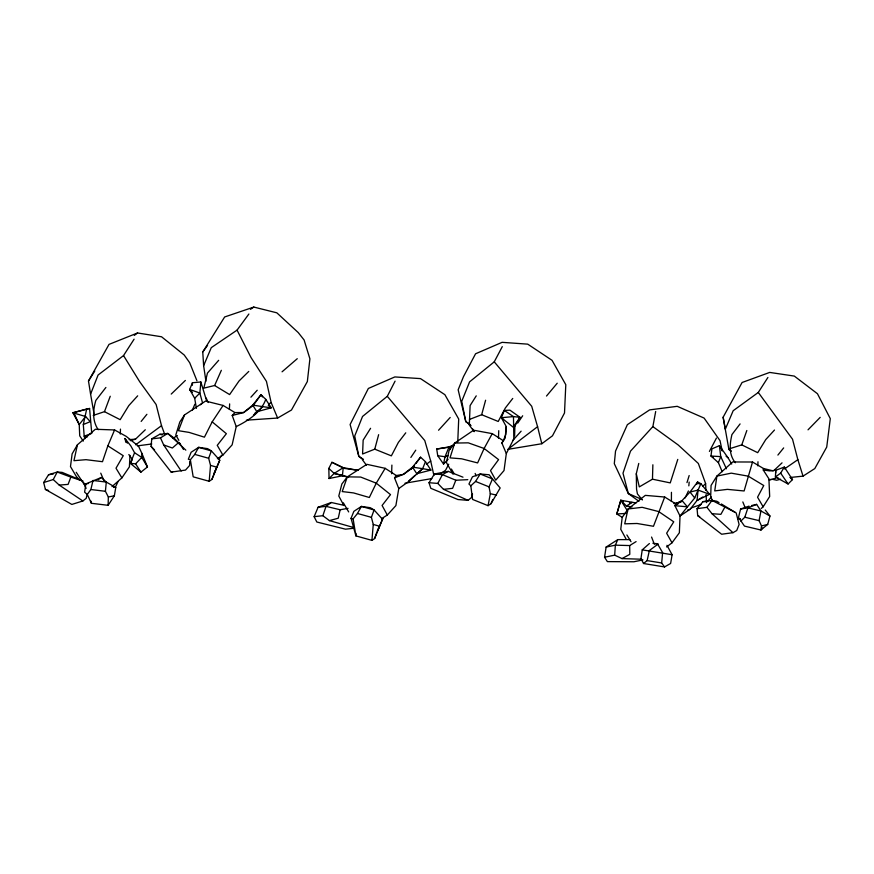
<?xml version="1.0" encoding="UTF-8"?>
<svg xmlns="http://www.w3.org/2000/svg" width="874" height="874" viewBox="0 0 874 874"><rect width="100%" height="100%" fill="white"/><g stroke="black" fill="none" stroke-linecap="round" stroke-linejoin="round"><path stroke-width="1.31" d="M189.658 461.527L189.647 465.427L185.507 470.081L171.184 472.124L151.071 446.33L151.77 438.835L159.767 434.302L167.71 433.428L173.478 437.579L180.153 444.232M355.937 533.337L355.926 535.904L371.931 540.361L374.629 538.537L382.506 519.309L374.094 509.957L370.281 507.707L361.388 506.428L353.861 511.345L351.053 518.326L355.926 535.904L353.118 518.861L357.488 513.475L361.388 506.428L374.094 509.957L371.406 517.342L373.264 524.455L371.931 540.361M671.407 501.49L671.44 492.324M775.719 472.987L775.741 470.299L784.328 467.055L792.489 479.608L788.086 483.978L775.424 476.986L775.741 470.299L769.797 470.9L763.275 470.015L763.461 468.497L752.525 462.007L732.707 461.964L716.899 476.09L711.075 485.409L710.66 497.109L713.086 501.37M192.4 385.27L192.433 382.736L200.856 381.993L206.821 401.483M108.125 505.314L108.343 496.989L105.415 491.286L106.289 482.066L101.34 477.477L85.838 483.89L84.625 492.182L87.28 494.444L91.399 503.304L108.125 505.314L114.352 495.776L115.761 487.495L106.289 482.066L93.015 480.471L90.863 489.527L87.28 494.444M79.665 480.307L76.213 476.286L70.477 466.585L72.116 453.901L77.436 444.768L95.332 429.276L114.581 429.953L126.162 436.344L138.518 446.177L141.861 453.311L141.752 457.408L147.466 466.956L140.943 472.124L130.39 463.395L134.563 452.732L130.871 445.991L125.004 438.497L125.78 442.266M638.763 463.438L636.294 473.763L639.298 486.894L652.474 479.192L652.867 464.782M120.317 434.083L120.459 429.112M476.243 395.856L470.114 405.558L469.305 425.125L474.134 431.669M514.611 435.94L514.928 424.633L520.052 417.324L509.935 410.168L504.309 410.43L501.381 417.706L506.199 426.479L505.216 437.961L501.862 442.987L506.319 453.551L504.014 470.562L495.744 480.176L490.489 470.627L498.584 459.615L484.12 448.482L468.267 442.834L454.677 443.074L449.072 450.525L446.417 462.543L453.071 474.221M391.618 473.741L391.891 465.088M498.475 438.082L498.737 430.685M200.758 384.582L200.856 381.993L199.851 393.049L202.55 402.925L200.507 404.728M457.757 441.905L458.708 419.05L444.888 394.687L420.492 378.606L394.84 376.934L368.358 388.46L350.113 424.502L358.832 456.348L362.961 459.549M757.802 465.831L757.987 461.767M129.975 455.398L129.407 466.847L121.879 477.892L111.981 486.61M229.381 409.305L229.643 403.886M506.166 426.72L505.784 434.378L503.369 440.714L492.248 433.635L473.621 430.216L454.677 443.074L450.012 457.867L461.68 458.817L477.619 462.925L484.12 448.482L492.248 433.635M641.636 559.229L622.026 558.595L614.684 555.154L615.351 545.168L617.776 539.619L629.892 539.619M209.192 481.279L210.525 465.383L208.668 458.271L211.355 450.875L207.542 448.635L198.649 447.346L191.122 452.262L188.314 459.243L190.379 459.779L194.749 454.393L198.649 447.346L211.355 450.875L219.767 460.227L211.89 479.455L209.192 481.279L193.187 476.833L190.379 459.779M688.832 485.868L689.16 482.055M666.96 545.321L672.117 554.717L670.62 563.457L664.557 566.931L661.662 562.965L662.634 552.641L657.783 544.327L652.878 543.202M702.86 496.989L697.059 500.452L709.622 494.313L698.075 490.096L694.71 497.962L680.027 515.988L674.936 505.696L682.037 500.616L690.012 492.04L697.572 482L700.872 483.683L698.075 490.096L697.059 500.452L690.143 509.247L680.027 515.988L679.36 532.779L672.008 542.798L666.622 546.96M348.529 477.455L342.422 475.631L343.242 467.656L331.923 462.302L328.832 468.42L329.05 478.526L343.362 475.609L334.174 473.424L328.832 468.42M735.351 462.761C728.676 454.589 729.659 444.331 731.931 434.575L740.081 423.923M87.444 436.825L84.188 436.202L83.314 424.524L86.69 409.032L89.574 408.475L91.759 433.362L84.188 436.202L84.92 438.715M649.404 543.541L642.237 549.866L640.937 558.639L643.537 563.511L664.557 566.931M751.531 505.565L756.622 504.385L760.937 510.984L759.091 520.631L761.505 525.951L760.893 530.005L744.484 526.104L738.519 517.452L740.584 509.018L748.996 506.144M642.98 559.895L633.923 561.764L607.375 561.621L604.557 557.241L606.119 547.08L617.776 539.619M414.484 465.492L412.965 467.568L403.537 474.385L396.348 475.543L394.545 477.914L398.773 488.566L395.889 505.587L387.324 515.037L381.763 518.555M98.227 429.691C92.196 420.886 92.939 410.234 95.834 400.423L105.885 387.466M488.085 505.675L490.314 493.69L489.047 486.862L492.477 478.941L489.101 474.757L480.187 473.992L472.441 476.811L468.945 484.021L470.813 485.835L472.594 499.436L488.085 505.675L490.98 503.719L500.168 487.976L492.477 478.941L480.187 473.992L475.565 481.432L470.813 485.835M638.949 501.315L628.33 493.559L622.998 473.184L630.504 451.148L652.867 426.599L655.686 411.501M450.372 449.225L449.083 446.887L436.705 449.028L437.743 455.725L443.544 464.061L445.008 456.731L449.083 446.887L453.89 444.844M77.436 444.768L73.951 460.685L86.002 459.68L102.477 461.701L107.852 445.849L114.581 429.953M643.537 563.511L647.131 560.605L649.382 550.489L657.783 544.327M253.449 415.106L257.164 411.665L271.279 407.808L265.772 399.385L260.998 394.698L253.318 405.394L243.748 412.517L234.92 412.572L232.211 415.456L236.22 426.599L232.134 444.855L222.903 455.048L217.375 458.73M348.038 508.351L340.15 509.771L338.249 518.216L329.432 520.62L322.856 515.704L314.137 516.665L316.825 522.018L345.503 529.174L354.276 528.202M87.083 494.564L86.209 498.311L82.833 500.988L71.854 504.429L45.382 489.407L43.7 482.535L48.529 474.768L57.236 472.036L62.109 472.375L81.785 480.547M370.576 428.304L363.158 440.135L362.579 453.988L374.76 449.17L378.639 434.684M472.528 493.974L471.599 497.437L468.049 500.354L457.943 499.535L430.806 488.304L429.025 482.721L434.411 473.981L448.242 471.381L462.991 477.182M762.532 527.929L760.893 530.005L767.711 524.4L769.961 516.01L765.253 510.023M469.48 419.433L481.661 414.713L485.605 400.226M636.01 502.954L620.813 500.256L616.793 513.956L622.332 517.408M632.011 506.887L626.45 506.024L620.813 500.256L616.793 513.956L626.243 513.42M752.525 462.007L744.113 490.969L727.419 489.364L714.735 490.904L716.899 476.09L731.265 473.151L748.231 476.155L763.756 485.529L757.55 497.208L763.144 506.8L761.221 508.504M686.975 482.612L689.171 475.532M740.835 521.035L744.812 517.233L747.904 507.881L756.622 504.385M696.764 484.436L697.572 482L699.222 484.032M322.856 515.704L326.035 506.363L331.333 502.506L344.258 505.391M374.629 538.537L376.781 532.386M730.085 448.57L741.764 444.877L746.833 430.521M83.008 481.05L70.838 477.106L68.106 484.404L59.203 485.07L53.248 479.542L43.7 482.535M93.234 415.423L104.476 411.665L110.244 396.261M677.776 459.396L670.249 482.896L652.474 479.192M223.088 405.438L205.565 401.068L184.501 414.942L178.449 430.696L189.057 432.39L204.418 437.175L212.196 421.858L223.088 405.438L234.92 412.572M718.395 462.641L720.744 456.61L719.4 445.685L711.917 448.865L710.977 456.042L718.395 462.641L722.186 471.709M94.031 413.741L90.59 394.152L98.085 375.022L123.529 355.576L134.093 339.188M211.89 479.455L216.763 467.164L210.525 465.383M467.808 479.662L455.824 480.241L452.612 488.326L443.522 489.342L437.808 483.431L429.025 482.721M398.773 488.566L408.475 481.64L422.645 468.672L425.452 461.691L420.558 457.189L412.528 467.131L403.362 474.342L394.545 477.914M236.22 426.599C248.107 420.711 261.151 412.364 265.772 399.385M196.421 408.333L194.673 398.304L189.702 389.443L192.433 382.736M192.455 410.026L194.826 404.225M664.699 497.022L653.468 526.279L637.048 523.482L624.724 523.832L628.056 508.974L645.307 495.372L664.699 497.022L675.657 503.785L678.311 503.763M314.137 516.665L318.092 507.248L331.333 502.506M205.925 381.228L203.631 365.693L211.279 347.644L237.062 330.121L248.882 314.017M490.98 503.719L492.816 499.524M214.043 473.304L219.767 460.227M377.306 531.195L382.506 519.309M218.664 360.328L207.455 373.089L203.817 388.143L214.622 385.51L221.351 370.303M377.328 531.152L379.502 526.235L373.264 524.455M685.183 497.907L688.406 490.948M117.968 481.727L115.729 486.447L113.522 487.484M363.387 459.331L358.832 456.348L354.713 436.017L362.535 416.461L387.291 396.315L395.081 381.14M506.319 453.551L513.825 438.945L513.475 416.603L504.309 410.43M448.723 464.192L445.576 470.234L441.151 473.391M437.808 483.431L442.43 474.637L448.242 471.381M709.415 451.41L716.44 438.06M471.031 425.616L465.787 421.607L461.734 401.308L469.6 381.851L494.247 361.836L502.277 346.65M728.894 449.422L731.057 451.06L728.894 449.422L723.137 417.215L742.092 382.495L769.699 372.422L794.313 376.082L817.463 393.737L830.3 418.657L826.728 447.073L814.808 468.562L803.031 476.133L789.899 477.51M53.248 479.542L57.236 472.036L70.838 477.106M724.688 507.455L720.886 514.338L711.993 513.704L706.935 507.324L697.059 508.668L697.692 515.66L721.629 534.232L732.991 532.681L736.727 530.507L739.109 524.487L736.159 512.896L712.015 500.398L703.002 501.632L697.059 508.668M90.59 394.152L88.482 381.02L109.021 344.389L137.535 332.972L161.537 336.763L184.228 355.019L189.691 362.721L196.945 380.791M385.161 468.322L376.268 483.169L369.331 497.492L353.609 492.936L342.204 491.57L347.328 476.854L366.851 464.323L385.161 468.322L396.348 475.543M763.144 506.8L769.677 496.498L768.956 480.034L775.664 478.351L775.424 476.986L780.646 473.107L784.328 467.055M203.631 365.693L202.757 352.003L224.651 316.967L253.831 307.069L276.829 312.816L298.252 332.59L304.097 339.975L309.909 358.843L307.342 381.556L291.479 410.004L277.626 418.045L246.424 420.165M88.482 381.02L94.774 371.035M723.137 417.215L725.311 429.221L733.177 410.725L758.293 392.448L767.896 377.47M381.796 520.456L383.162 518.337M184.501 414.942L179.793 422.055L175.794 434.99L178.864 440.365M501.862 442.987L502.867 441.468M410.856 457.441L415.762 450.154M517.747 423.082L522.685 415.773M218.871 459.396L221.657 455.278M202.757 352.003L207.553 345.394M416.002 463.417L420.558 457.189M706.935 507.324L712.015 500.398L716.789 501.25L719.062 502.616M405.765 432.827L398.369 442.419L391.355 455.857L374.76 449.17M512.743 398.446L505.303 408.038L498.224 421.465L481.661 414.713M83.314 424.524L90.262 421.661L85.608 416.505L79.228 424.524L79.72 435.809L83.238 441.13M777.893 455.081L783.661 447.914M141.162 421.41L146.887 414.309M546.501 396.042L557.23 383.216M707.295 501.687L711.425 496.935M410.867 469.371L414.243 465.613M512.656 440.594L521.123 431.177M137.677 395.835L128.784 405.623L120.164 419.673L104.476 411.665M250.914 397.189L257.218 390.241M438.562 430.237L450.186 417.477M774.484 430.03L765.733 439.611L757.703 452.677L741.764 444.877M443.544 464.061L448.122 459.243M128.828 454.546L132.324 459.363L130.39 463.395L135.601 463.832L141.752 457.408L134.563 452.732M808.024 429.833L820.194 417.368M194.673 398.304L199.851 393.049L189.702 389.443L191.657 392.011M329.05 478.526L334.174 473.424L343.242 467.656L358.416 470.376L344.214 468.377M248.762 371.439L239.039 380.977L229.622 394.589L214.622 385.51M702.729 486.403L705.624 483.584L698.337 463.46L678.213 444.986L652.867 426.599M171.228 394.076L185.364 380.452M130.357 440.693L135.514 439.163L145.303 429.757M774.266 470.201L782.044 462.849M408.661 481.104L415.063 475.336M268.285 405.35L271.279 407.808L262.823 406.661L257.164 411.665L259.185 410.245M185.834 450.154L178.165 442.976L172.386 448.012L163.678 444.942L160.477 437.874L151.77 438.835M430.893 470.092L416.887 473.686L422.645 468.672L430.893 470.092L425.452 461.691M282.062 371.811L297.269 358.69M232.211 415.456L243.442 412.648L252.75 405.099L260.998 394.698L262.397 396.883M426.446 464.28L430.696 461.002L424.764 440.551L387.291 396.315M494.247 361.836L531.709 406.257L537.576 426.687L507.827 449.356L541.804 443.73L552.488 435.798L564.506 412.987L565.795 384.713L552.051 360.328L527.732 344.148L502.102 342.335L475.565 353.784L463.515 376.585L458.151 389.793L465.787 421.607L470.332 424.611M134.301 335.398L137.535 332.972M135.634 444.79L161.504 425.671L156.129 404.509L139.6 381.577L123.529 355.576M98.161 479.706L101.34 477.477M784.491 468.934L797.864 459.68L792.532 439.218L758.293 392.448M416.887 473.686L419.083 472.2M250.445 309.32L253.831 307.069M172.965 438.366L177.313 435.536M255.142 412.921L257.426 411.425M268.853 403.996L271.137 402.51L266.45 381.381L251.057 357.575L237.062 330.121M626.45 506.024L632.099 502.43L629.52 502.834M606.119 547.08L615.351 545.168L629.684 545.562L636.097 541.607M160.477 437.874L167.71 433.428L178.165 442.976M622.026 558.595L629.804 554.324L629.684 545.562M450.176 447.062L453.715 445.39M437.743 455.725L445.008 456.731L447.466 455.802M445.008 456.731L448.417 455.518M691.268 507.914L701.407 504.396M687.663 510.055L690.143 509.247M171.184 472.124L172.932 471.621M89.574 408.475L72.892 412.779L79.228 424.524L74.421 414.068M86.69 409.032L72.892 412.779L85.608 416.505M780.569 479.225L776.68 480.23L772.703 479.356M761.505 525.951L767.711 524.4M698.075 490.096L690.012 492.04L694.71 497.962M673.832 503.566L681.141 501.938M604.557 557.241L614.684 555.154M108.343 496.989L114.352 495.776M48.529 474.768L53.467 473.894M405.001 483.213L431.822 478.591M740.584 509.018L747.904 507.881L760.937 510.984L769.961 516.01M85.838 483.89L88.536 483.486M436.705 449.028L448.821 447.259M137.404 445.871L151.803 443.97M318.092 507.248L326.035 506.363L340.15 509.771M768.901 479.717L771.524 479.444M501.381 417.706L513.475 416.603L520.052 417.324L513.868 427.725L501.381 417.706L503.042 419.433M395.43 475.882L399.331 475.554M129.101 439.633L135.514 439.163M703.002 501.632L706.76 501.523M737.732 518.686L740.387 518.697M434.411 473.981L442.43 474.637L455.824 480.241M642.237 549.866L672.117 554.717M90.863 489.527L105.415 491.286M340.882 475.248L343.362 475.609M422.645 468.672L412.528 467.131L416.865 473.861M262.823 406.661L252.75 405.099L257.022 411.993M655.511 543.464L658.056 543.879M647.131 560.605L661.662 562.965M490.314 493.69L496.498 495.132M744.812 517.233L759.091 520.631M159.767 434.302L162.258 434.891M763.461 468.497L773.261 470.9M351.053 518.326L353.118 518.861M334.174 473.424L342.422 475.631M194.749 454.393L208.668 458.271M357.488 513.475L371.406 517.342M344.564 475.948L346.967 476.614M329.432 520.62L354.221 527.699M775.424 476.986L778.002 477.75M620.835 500.54L623.304 501.37M45.382 489.407L48.583 490.522M475.565 481.432L489.047 486.862M641.778 499.371L628.33 493.559L614.302 463.69L615.536 451.082L627.368 424.655L649.633 409.884L677.219 406.323L704.105 418.078L720.034 440.671L722.186 450.951M443.522 489.342L468.049 500.354M697.692 515.66L699.692 516.61M331.923 462.302L343.1 467.83M713.337 457.233L710.977 456.042L720.744 456.61L726.436 468.77M112.593 485.813L115.761 487.495M721.345 503.992L735.023 512.219M107.852 445.849L123.256 455.704L116.002 468.202L121.879 477.892M59.203 485.07L82.833 500.988M726.097 456.206L728.042 457.779L731.713 464.028M790.522 478.012L792.489 479.608M212.196 421.858L226.366 433.69L217.244 445.336L222.903 455.048M711.993 513.704L732.991 532.681M151.071 446.33L154.578 449.957M189.702 389.443L192.258 392.35M700.872 483.683L709.622 494.313M642.368 499.983L637.419 493.886L636.545 489.112L636.294 473.763M362.404 459.735L366.446 465.187M719.4 445.685L728.042 457.779M780.646 473.107L788.086 483.978M163.678 444.942L181.202 471.031M76.224 472.288L85.204 485.955M135.601 463.832L140.943 472.124M763.275 470.015L769.557 479.826M620.813 500.256L627.587 511.093M626.866 534.954L631.028 541.716M179.279 442.495L183.485 449.476M451.41 469.065L454.098 473.61M720.034 446.767L721.946 450.012M343.351 502.801L348.671 511.924M472.55 428.828L473.883 431.144M672.008 542.798L666.633 533.216L673.745 521.811L658.712 511.585L642.182 507.324L628.056 508.974L622.201 517.419L620.759 529.305L625.992 538.876M387.324 515.037L382.091 505.467L390.514 494.618L376.268 483.169L360.7 477.062L347.328 476.854L341.865 483.999L338.784 496.017L343.886 505.554M125.004 438.497L127.353 443.184M206.133 398.009L208.252 402.532M100.75 473.151L103.864 480.416M83.533 482.273L86.111 488.391M271.137 402.51L277.626 418.045M141.861 453.311L147.466 466.956M742.824 501.938L745.26 507.936M651.578 537.051L654.331 544.163M475.15 473.424L476.112 475.937M161.504 425.671L164.738 434.411M797.864 459.68L803.031 476.133M537.576 426.687L541.804 443.73M430.696 461.002L433.919 475.5M90.94 501.053L91.399 503.304M705.624 483.584L705.93 490.39M706.105 494.466L706.476 502.637M675.657 503.785L674.936 505.696L687.379 506.822L682.037 500.616L675.657 503.785"/></g></svg>
